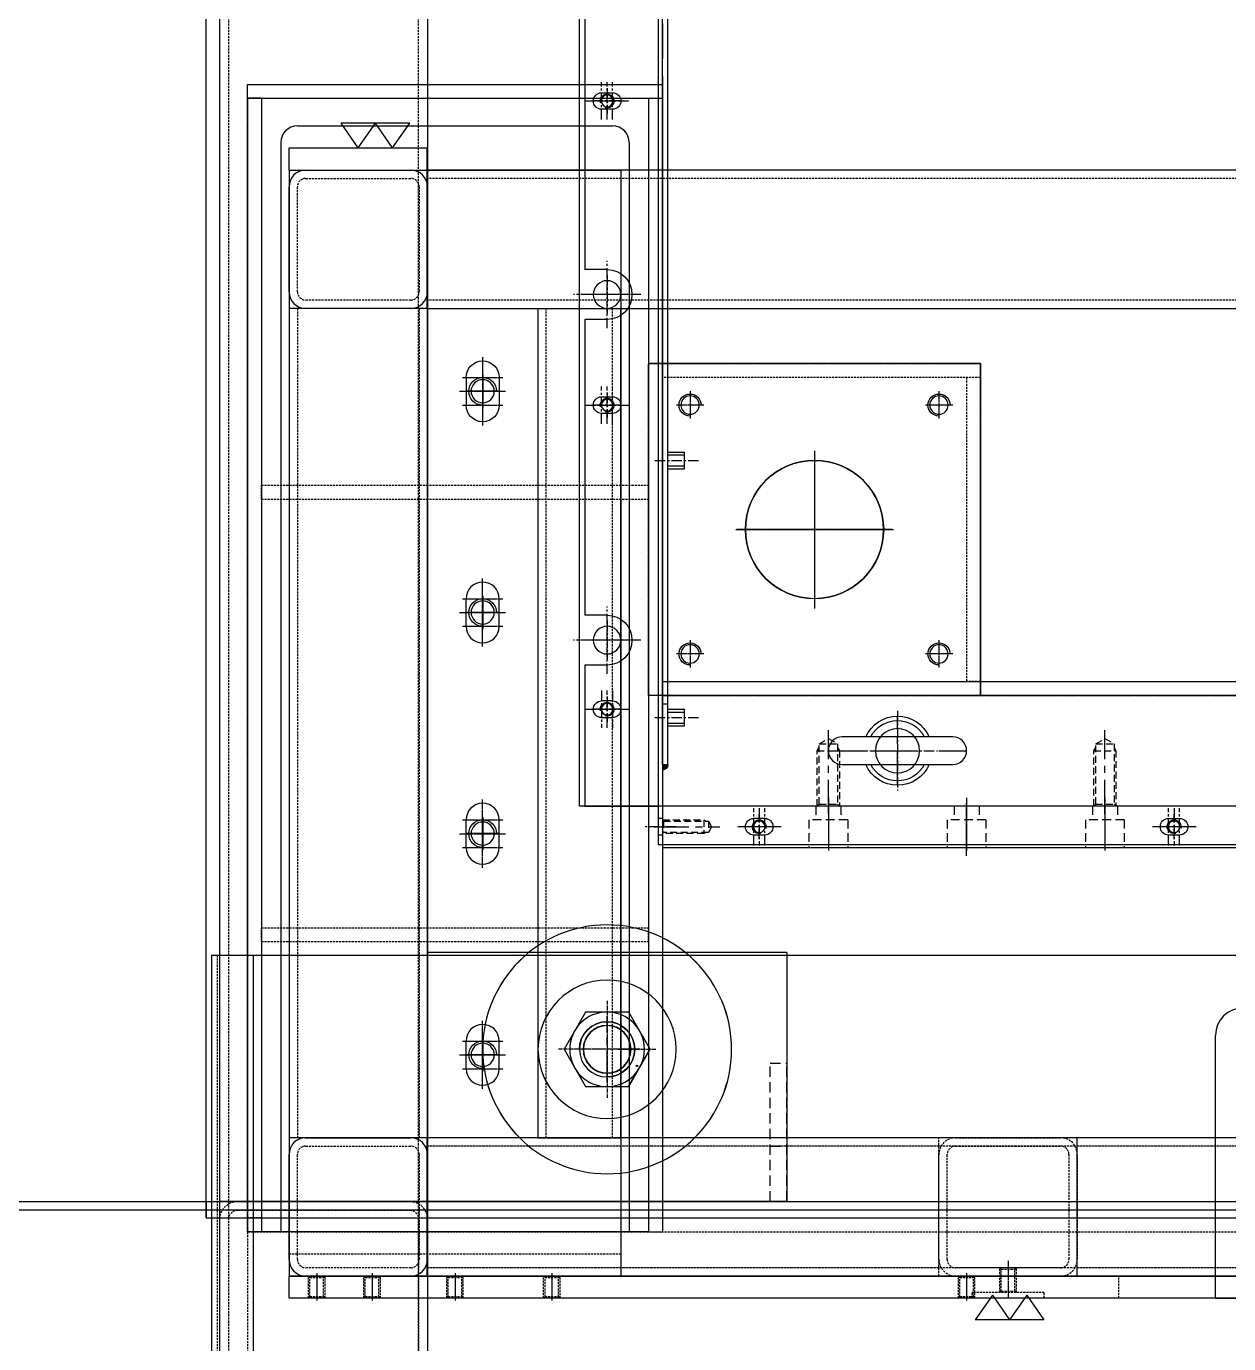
# Model space of a CAD drawing. Header units: millimetres. Extents: x -18234 to 26733, y 279 to 18488.
# Drawn here: x 20958.3 to 21393.1, y 10036.3 to 10512.8 of the extents above; entities that cross this region are included whole.
import ezdxf

# ---------------------------------------------------------------- set-up
doc = ezdxf.new("R2010")
doc.units = ezdxf.units.MM
for name, pattern in [('AM_ISO08W050', [18, 12, -1.5, 3, -1.5]), ('CENTER', [2, 1.25, -0.25, 0.25, -0.25]), ('CENTER2', [28.575, 19.05, -3.175, 3.175, -3.175]), ('HIDDEN', [0.375, 0.25, -0.125]), ('HIDDEN2', [4.7625, 3.175, -1.5875]), ('HIDDENX2', [19.05, 12.7, -6.35]), ('PHANTOM', [2.5, 1.25, -0.25, 0.25, -0.25, 0.25, -0.25])]:
    doc.linetypes.add(name, pattern=pattern)
doc.layers.add('1중심선', color=1, linetype='CENTER', lineweight=18)
for name, color, linetype in [('3', 5, 'Continuous'), ('4', 102, 'Continuous'), ('44', 4, 'CENTER'), ('BOM-UDEF', 3, 'Continuous'), ('CEN', 1, 'CENTER'), ('CENTER', 1, 'CENTER'), ('CL', 1, 'CENTER'), ('H', 2, 'HIDDEN'), ('HL', 2, 'HIDDEN'), ('PL', 5, 'PHANTOM'), ('RD', 5, 'Continuous'), ('THIN', 3, 'Continuous'), ('마크5', 254, 'Continuous')]:
    doc.layers.add(name, color=color, linetype=linetype)
doc.styles.add('H', font='')
doc.styles.get('H').set_extended_font_data('Dotum')

# ---------------------------------------------------------------- blocks, each defined once
blk = doc.blocks.new('TUERTTRE')
at = {"color": 6, "ltscale": 0.5}
for p, q in [((299256.67, 16562.02), (299269.09, 16562.02)), ((299262.88, 16553.1), (299256.67, 16562.02)), ((299262.88, 16553.1), (299269.09, 16562.02)), ((299269.09, 16562.02), (299281.51, 16562.02)), ((299275.3, 16553.1), (299269.09, 16562.02)), ((299275.3, 16553.1), (299281.51, 16562.02))]:
    blk.add_line(p, q, dxfattribs=at)
blk = doc.blocks.new('8SERR')
at = {"ltscale": 0.5}
blk.add_circle((300015.31, 34643.29), 3.32, dxfattribs=at)
at = {"color": 1, "ltscale": 0.5}
blk.add_arc((300015.31, 34643.29), 4, 270, 180, dxfattribs=at)
at = {"layer": 'CL', "ltscale": 0.5}
for p, q in [((300015.31, 34648.29), (300015.31, 34638.29)), ((300010.31, 34643.29), (300020.31, 34643.29))]:
    blk.add_line(p, q, dxfattribs=at)
blk = doc.blocks.new('8REY')
at = {"ltscale": 0.5}
for p, q in [((299380.18, 34076.33), (299480.18, 34076.33)), ((299370.18, 33971.33), (299370.18, 34066.33)), ((299490.18, 33971.33), (299490.18, 34066.33)), ((299370.18, 33971.33), (299490.18, 33971.33))]:
    blk.add_line(p, q, dxfattribs=at)
for centre, start, end in [((299380.18, 34066.33), 90, 180), ((299480.18, 34066.33), 0, 90)]:
    blk.add_arc(centre, 10, start, end, dxfattribs=at)
for p in [(-620.12, -591.95), (-550.12, -591.95), (-620.12, -651.95), (-550.12, -651.95)]:
    blk.add_blockref('8SERR', p)
blk = doc.blocks.new('tyutfyr')
at = {"ltscale": 0.5}
for p, q in [((301101.88, 34045.84), (300801.88, 34045.84)), ((300801.88, 33995.84), (300801.88, 34045.84)), ((301101.88, 33995.84), (301101.88, 34045.84)), ((300801.88, 33995.84), (301101.88, 33995.84))]:
    blk.add_line(p, q, dxfattribs=at)
at = {"layer": 'HL', "ltscale": 3}
for p, q in [((301101.88, 34042.84), (300801.88, 34042.84)), ((301101.88, 33998.84), (300801.88, 33998.84))]:
    blk.add_line(p, q, dxfattribs=at)
blk = doc.blocks.new('trtru')
at = {"layer": 'HL', "ltscale": 3}
for p, q in [((311532.58, 919.21), (311570.58, 919.21)), ((311532.58, 916.21), (311570.58, 916.21)), ((311526.58, 875.21), (311526.58, 913.21)), ((311529.58, 875.21), (311529.58, 913.21)), ((311573.58, 913.21), (311573.58, 875.21)), ((311576.58, 913.21), (311576.58, 875.21)), ((311570.58, 872.21), (311532.58, 872.21)), ((311570.58, 869.21), (311532.58, 869.21))]:
    blk.add_line(p, q, dxfattribs=at)
for centre, radius, start, end in [((311532.58, 913.21), 6, 90, 180), ((311532.58, 913.21), 3, 90, 180), ((311570.58, 913.21), 6, 0, 90), ((311570.58, 913.21), 3, 0, 90), ((311532.58, 875.21), 6, 180, 270), ((311532.58, 875.21), 3, 180, 270), ((311570.58, 875.21), 6, 270, 0), ((311570.58, 875.21), 3, 270, 0)]:
    blk.add_arc(centre, radius, start, end, dxfattribs=at)
blk = doc.blocks.new('t7ier')
at = {"ltscale": 0.5}
for p, q in [((325484.52, 37000.34), (325184.52, 37000.34)), ((325184.52, 37000.34), (325184.52, 36970.34)), ((325484.52, 37000.34), (325484.52, 36970.34)), ((325184.52, 36970.34), (325484.52, 36970.34))]:
    blk.add_line(p, q, dxfattribs=at)
at = {"layer": 'HL', "ltscale": 3}
for p, q in [((325184.52, 36997.34), (325484.52, 36997.34)), ((325184.52, 36973.34), (325484.52, 36973.34))]:
    blk.add_line(p, q, dxfattribs=at)
blk = doc.blocks.new('tyuwrr')
at = {"ltscale": 0.5}
for p, q in [((209317.96, 21857.18), (209317.96, 21907.18)), ((209537.96, 21907.18), (209317.96, 21907.18)), ((209537.96, 21857.18), (209537.96, 21907.18)), ((209537.96, 21857.18), (209317.96, 21857.18))]:
    blk.add_line(p, q, dxfattribs=at)
at = {"layer": 'HL', "ltscale": 3}
for p, q in [((209537.96, 21904.18), (209317.96, 21904.18)), ((209537.96, 21860.18), (209317.96, 21860.18))]:
    blk.add_line(p, q, dxfattribs=at)
blk = doc.blocks.new('iery')
at = {"ltscale": 0.5}
for p, q in [((107624.6, -15072.98), (106934.6, -15072.98)), ((106934.6, -15122.98), (106934.6, -15072.98)), ((106934.6, -15122.98), (107624.6, -15122.98))]:
    blk.add_line(p, q, dxfattribs=at)
at = {"layer": 'HL', "ltscale": 3}
for p, q in [((107624.6, -15075.98), (106934.6, -15075.98)), ((107624.6, -15119.98), (106934.6, -15119.98))]:
    blk.add_line(p, q, dxfattribs=at)
blk = doc.blocks.new('uytye')
at = {"ltscale": 0.5}
for p, q in [((106876.14, -12700.23), (106914.14, -12700.23)), ((106870.14, -12744.23), (106870.14, -12706.23)), ((106920.14, -12706.23), (106920.14, -12744.23)), ((106914.14, -12750.23), (106876.14, -12750.23))]:
    blk.add_line(p, q, dxfattribs=at)
for centre, start, end in [((106876.14, -12706.23), 90, 180), ((106914.14, -12706.23), 0, 90), ((106876.14, -12744.23), 180, 270), ((106914.14, -12744.23), 270, 0)]:
    blk.add_arc(centre, 6, start, end, dxfattribs=at)
at = {"layer": 'HL', "ltscale": 3}
for p, q in [((106873.14, -12744.23), (106873.14, -12706.23)), ((106876.14, -12703.23), (106914.14, -12703.23)), ((106917.14, -12706.23), (106917.14, -12744.23)), ((106914.14, -12747.23), (106876.14, -12747.23))]:
    blk.add_line(p, q, dxfattribs=at)
for centre, start, end in [((106876.14, -12706.23), 90, 180), ((106914.14, -12706.23), 0, 90), ((106876.14, -12744.23), 180, 270), ((106914.14, -12744.23), 270, 0)]:
    blk.add_arc(centre, 3, start, end, dxfattribs=at)
blk = doc.blocks.new('y8otr')
at = {"layer": 'HL', "ltscale": 3}
for p, q in [((107125.43, -12790.46), (106940.43, -12790.46)), ((106940.43, -12840.46), (106940.43, -12790.46)), ((107125.43, -12840.46), (107125.43, -12790.46)), ((107125.43, -12793.46), (106940.43, -12793.46)), ((107125.43, -12837.46), (106940.43, -12837.46)), ((106940.43, -12840.46), (107125.43, -12840.46))]:
    blk.add_line(p, q, dxfattribs=at)
blk = doc.blocks.new('ieyee')
at = {"layer": 'HL', "ltscale": 3}
for p, q in [((107175.43, -12840.46), (107175.43, -12790.46)), ((107395.43, -12790.46), (107175.43, -12790.46)), ((107395.43, -12840.46), (107395.43, -12790.46)), ((107395.43, -12793.46), (107175.43, -12793.46)), ((107395.43, -12837.46), (107175.43, -12837.46)), ((107395.43, -12840.46), (107175.43, -12840.46))]:
    blk.add_line(p, q, dxfattribs=at)
blk = doc.blocks.new('y8rsd')
at = {"ltscale": 0.5}
for p, q in [((300122.06, 32091.61), (300132.06, 32091.61)), ((300122.06, 32079.61), (300132.06, 32079.61))]:
    blk.add_line(p, q, dxfattribs=at)
for centre, start, end in [((300122.06, 32085.61), 90, 270), ((300132.06, 32085.61), 270, 90)]:
    blk.add_arc(centre, 6, start, end, dxfattribs=at)
at = {"layer": 'CL', "ltscale": 0.5}
for p, q in [((300122.06, 32092.92), (300122.06, 32078.3)), ((300127.06, 32093.97), (300127.06, 32077.24)), ((300132.06, 32092.92), (300132.06, 32078.3)), ((300114.75, 32085.61), (300139.38, 32085.61))]:
    blk.add_line(p, q, dxfattribs=at)
blk = doc.blocks.new('uweyw3t')
at = {"ltscale": 0.5}
for p, q in [((107070.09, -14496.27), (107070.09, -14616.27)), ((107470.09, -14496.27), (107070.09, -14496.27)), ((107470.09, -14496.27), (107470.09, -14616.27)), ((107470.09, -14616.27), (107070.09, -14616.27))]:
    blk.add_line(p, q, dxfattribs=at)
at = {"layer": 'HL', "ltscale": 3}
blk.add_line((107078.09, -14496.27), (107078.09, -14616.27), dxfattribs=at)
for p in [(-192976.98, -46651.88), (-192896.98, -46651.88), (-192816.98, -46651.88)]:
    blk.add_blockref('y8rsd', p)
at = {"xscale": -1}
blk.add_blockref('y8rsd', (407517.15, -46651.88), dxfattribs=at)
blk = doc.blocks.new('tuwr')
at = {"ltscale": 0.5}
for p, q in [((108110.38, -14492.97), (108110.38, -14484.97)), ((108110.38, -14484.97), (108160.38, -14484.97)), ((108160.38, -14492.97), (108160.38, -14484.97)), ((108110.38, -14492.97), (108160.38, -14492.97))]:
    blk.add_line(p, q, dxfattribs=at)
blk = doc.blocks.new('R6QRQR')
at = {"color": 6, "xscale": -1}
blk.add_blockref('TUERTTRE', (406190.73, -28787.03), dxfattribs=at)
at = {"color": 6}
for name, p in [('tuwr', (-1219.96, 2251.04)), ('uytye', (20.29, 458.3)), ('iery', (5.82, 2831.05)), ('uytye', (20.29, 108.3)), ('iery', (5.82, 2481.05)), ('y8otr', (0, 198.53)), ('ieyee', (0, 198.53))]:
    blk.add_blockref(name, p, dxfattribs=at)
at = {"rotation": 90}
for name, p in [('uweyw3t', (92394.15, -119712.02)), ('tyutfyr', (140936.27, -313393.81)), ('t7ier', (143980.77, -337776.45))]:
    blk.add_blockref(name, p, dxfattribs=at)
for name, p in [('8REY', (-192144.76, -46621.27)), ('trtru', (-204401.15, -13511.14)), ('tyuwrr', (-102142.54, -34499.11))]:
    blk.add_blockref(name, p)
blk = doc.blocks.new('u8owe')
at = {"layer": 'CL', "ltscale": 0.5}
blk.add_line((300727.67, 32199.73), (300714.23, 32199.73), dxfattribs=at)
at = {"layer": 'HL', "ltscale": 3}
for p, q in [((300716.23, 32202.73), (300716.77, 32202.19)), ((300716.23, 32202.73), (300725.23, 32202.73)), ((300716.77, 32202.19), (300716.77, 32197.27)), ((300716.77, 32202.19), (300724.69, 32202.19)), ((300724.69, 32202.19), (300725.23, 32202.73)), ((300724.69, 32202.19), (300724.69, 32197.27)), ((300716.23, 32196.73), (300716.77, 32197.27)), ((300716.23, 32196.73), (300725.23, 32196.73)), ((300716.77, 32197.27), (300724.69, 32197.27)), ((300724.69, 32197.27), (300725.23, 32196.73))]:
    blk.add_line(p, q, dxfattribs=at)
blk = doc.blocks.new('tuierwr')
at = {"layer": 'CL', "ltscale": 0.5}
blk.add_line((204329.83, 21396.31), (204319.83, 21396.31), dxfattribs=at)
at = {"layer": 'HL', "ltscale": 3}
for p, q in [((204320.83, 21399.31), (204321.37, 21398.77)), ((204320.83, 21399.31), (204328.83, 21399.31)), ((204321.37, 21398.77), (204321.37, 21393.85)), ((204321.37, 21398.77), (204328.29, 21398.77)), ((204328.29, 21398.77), (204328.83, 21399.31)), ((204328.29, 21398.77), (204328.29, 21393.85)), ((204320.83, 21393.31), (204321.37, 21393.85)), ((204320.83, 21393.31), (204328.83, 21393.31)), ((204321.37, 21393.85), (204328.29, 21393.85)), ((204328.29, 21393.85), (204328.83, 21393.31))]:
    blk.add_line(p, q, dxfattribs=at)
blk = doc.blocks.new('RTUYWW')
at = {"ltscale": 0.5}
for p, q in [((104876.37, -12884.61), (104876.37, -12876.61)), ((105666.37, -12876.61), (104876.37, -12876.61)), ((105666.37, -12884.61), (104876.37, -12884.61))]:
    blk.add_line(p, q, dxfattribs=at)
at = {"layer": 'HL', "ltscale": 3}
for p, q in [((105176.37, -12884.61), (105176.37, -12876.61)), ((105123.37, -12884.61), (105123.37, -12882.61)), ((105149.37, -12882.61), (105123.37, -12882.61)), ((105149.37, -12884.61), (105149.37, -12882.61))]:
    blk.add_line(p, q, dxfattribs=at)
at = {"rotation": 90}
for name, p in [('u8owe', (137336.1, -313598.84)), ('tuierwr', (126282.69, -217205.44)), ('tuierwr', (126302.69, -217205.44)), ('tuierwr', (126332.69, -217205.44)), ('tuierwr', (126367.69, -217205.44)), ('tuierwr', (126517.69, -217205.44))]:
    blk.add_blockref(name, p, dxfattribs=at)
at = {"color": 6, "rotation": 180}
blk.add_blockref('TUERTTRE', (404405.99, 3669.59), dxfattribs=at)
blk = doc.blocks.new('IOYWE')
at = {"color": 6}
for name, p in [('R6QRQR', (-4301.61, 0)), ('RTUYWW', (-2287.55, 234.68))]:
    blk.add_blockref(name, p, dxfattribs=at)
blk = doc.blocks.new('A$C50693D2F')
at = {"color": 0, "linetype": 'HIDDEN', "ltscale": 10}
for p, q in [((17.3, -6.06), (17.3, -11.06)), ((18.9, -6.49), (18.9, -10.62))]:
    blk.add_line(p, q, dxfattribs=at)
for points in [[(2.3, -6.06), (2.73, -6.49), (2.73, -10.62), (2.3, -11.06)], [(2.73, -6.49), (18.9, -6.49), (20.09, -8.56), (18.9, -10.62), (2.73, -10.62)]]:
    blk.add_lwpolyline(points, dxfattribs=at)
at = {"layer": 'CENTER', "ltscale": 10}
blk.add_line((-0.7, -8.56), (23.09, -8.56), dxfattribs=at)
at = {"layer": 'THIN', "color": 0, "linetype": 'HIDDEN', "ltscale": 10}
for points in [[(2.3, -6.06), (17.3, -6.06), (18.05, -6.49)], [(18.05, -10.62), (17.3, -11.06), (2.3, -11.06)]]:
    blk.add_lwpolyline(points, dxfattribs=at)
blk = doc.blocks.new('A$C64A80B3C')
at = {"color": 2}
for p, q in [((-171.66, -34.99), (348.34, -34.99)), ((348.34, -34.99), (348.34, -49.99)), ((348.34, -49.99), (-171.66, -49.99))]:
    blk.add_line(p, q, dxfattribs=at)
at = {"color": 1, "linetype": 'CENTER', "ltscale": 3}
for p, q in [((163.34, -46.99), (163.34, -37.99)), ((313.34, -46.99), (313.34, -37.99)), ((158.84, -42.49), (167.84, -42.49)), ((308.84, -42.49), (317.84, -42.49))]:
    blk.add_line(p, q, dxfattribs=at)
at = {"linetype": 'HIDDEN2'}
for p, q in [((183.84, -34.99), (183.84, -39.99)), ((192.84, -34.99), (192.84, -39.99)), ((233.84, -34.99), (233.84, -39.99)), ((242.84, -34.99), (242.84, -39.99)), ((283.84, -34.99), (283.84, -39.99)), ((292.84, -34.99), (292.84, -39.99)), ((181.34, -39.99), (195.34, -39.99)), ((181.34, -39.99), (181.34, -49.99)), ((195.34, -39.99), (195.34, -49.99)), ((231.34, -39.99), (245.34, -39.99)), ((231.34, -39.99), (231.34, -49.99)), ((245.34, -39.99), (245.34, -49.99)), ((281.34, -39.99), (295.34, -39.99)), ((281.34, -39.99), (281.34, -49.99)), ((295.34, -39.99), (295.34, -49.99))]:
    blk.add_line(p, q, dxfattribs=at)
at = {"color": 3}
for centre in [(163.34, -42.49), (313.34, -42.49)]:
    blk.add_circle(centre, 2.1, dxfattribs=at)
for centre in [(163.34, -42.49), (313.34, -42.49)]:
    blk.add_arc(centre, 2.5, 255.409, 195.034)
at = {"layer": 'CEN', "linetype": 'CENTER2'}
for p, q in [((188.34, -31.99), (188.34, -52.99)), ((238.34, -52.99), (238.34, -31.99)), ((238.34, -31.99), (238.34, -52.99)), ((288.34, -31.99), (288.34, -52.99))]:
    blk.add_line(p, q, dxfattribs=at)
at = {"ltscale": 10, "xscale": -1}
blk.add_blockref('A$C50693D2F', (350.63, -33.93), dxfattribs=at)
blk = doc.blocks.new('A$C1A602C20')
at = {"color": 1, "linetype": 'CENTER', "ltscale": 3}
for p, q in [((-99.84, -126.25), (-99.84, -110.32)), ((-6.84, -126.25), (-6.84, -110.32)), ((193.16, -126.25), (193.16, -110.32)), ((393.16, -126.25), (393.16, -110.32)), ((486.16, -126.25), (486.16, -110.32))]:
    blk.add_line(p, q, dxfattribs=at)
for p, q in [((-102.84, -115.52), (-96.84, -115.52)), ((-102.84, -121.52), (-102.84, -115.52)), ((-101.84, -121.52), (-101.84, -115.52)), ((-97.84, -121.52), (-97.84, -115.52)), ((-96.84, -121.52), (-96.84, -115.52)), ((-9.84, -121.52), (-9.84, -115.52)), ((-3.84, -115.52), (-9.84, -115.52)), ((-8.84, -121.52), (-8.84, -115.52)), ((-4.84, -121.52), (-4.84, -115.52)), ((-3.84, -121.52), (-3.84, -115.52)), ((190.16, -121.52), (190.16, -115.52)), ((196.16, -115.52), (190.16, -115.52)), ((191.16, -121.52), (191.16, -115.52)), ((195.16, -121.52), (195.16, -115.52)), ((196.16, -121.52), (196.16, -115.52)), ((390.16, -121.52), (390.16, -115.52)), ((396.16, -115.52), (390.16, -115.52)), ((391.16, -121.52), (391.16, -115.52)), ((395.16, -121.52), (395.16, -115.52)), ((396.16, -121.52), (396.16, -115.52)), ((483.16, -121.52), (483.16, -115.52)), ((489.16, -115.52), (483.16, -115.52)), ((484.16, -121.52), (484.16, -115.52)), ((488.16, -121.52), (488.16, -115.52)), ((489.16, -121.52), (489.16, -115.52))]:
    blk.add_line(p, q)
at = {"color": 3}
for p, q in [((503.16, -121.52), (-116.84, -121.52)), ((-116.84, -123.52), (-116.84, -121.52)), ((503.16, -123.52), (-116.84, -123.52)), ((503.16, -123.52), (503.16, -121.52))]:
    blk.add_line(p, q, dxfattribs=at)
at = {"color": 2, "linetype": 'HIDDEN', "ltscale": 10}
for p, q in [((-94.84, -123.52), (-94.84, -121.52)), ((481.16, -123.52), (481.16, -121.52))]:
    blk.add_line(p, q, dxfattribs=at)
blk = doc.blocks.new('A$C167D01A0')
at = {"ltscale": 10}
h = blk.add_hatch(color=256, dxfattribs=at)
h.dxf.hatch_style = 1
h.paths.add_polyline_path([(398.22, 182.13, 0.414214), (400.22, 184.13), (398.22, 184.13)])
at = {"color": 1, "linetype": 'CENTER', "ltscale": 3}
for p, q in [((228.22, 191.95), (228.22, 216.31)), ((353.22, 191.95), (353.22, 216.31)), ((158.22, 212.13), (158.22, 196.13)), ((268.22, 212.13), (268.22, 196.13)), ((378.22, 212.13), (378.22, 196.13)), ((164.97, 206.13), (151.47, 206.13)), ((274.97, 206.13), (261.47, 206.13)), ((371.47, 206.13), (384.97, 206.13)), ((164.97, 204.13), (151.47, 204.13)), ((164.97, 202.13), (151.47, 202.13)), ((240.4, 204.13), (216.04, 204.13)), ((274.97, 204.13), (261.47, 204.13)), ((274.97, 202.13), (261.47, 202.13)), ((365.4, 204.13), (341.04, 204.13)), ((384.97, 204.13), (371.47, 204.13)), ((371.47, 202.13), (384.97, 202.13)), ((420.72, 179.13), (420.72, 190.63)), ((420.72, 141.13), (420.72, 157.13)), ((427.47, 151.13), (413.97, 151.13)), ((413.97, 149.13), (427.47, 149.13)), ((427.47, 147.13), (413.97, 147.13)), ((393.22, 113.57), (393.22, 84.69)), ((378.78, 99.13), (407.66, 99.13)), ((420.72, -8.87), (420.72, 7.13)), ((427.47, 1.13), (413.97, 1.13)), ((413.97, -0.87), (427.47, -0.87)), ((427.47, -2.87), (413.97, -2.87))]:
    blk.add_line(p, q, dxfattribs=at)
at = {"color": 3}
for p, q in [((112.22, 212.13), (219.22, 212.13)), ((219.22, 204.13), (219.22, 212.13)), ((237.22, 212.13), (344.22, 212.13)), ((237.22, 204.13), (237.22, 212.13)), ((344.22, 204.13), (344.22, 212.13)), ((362.22, 212.13), (413.22, 212.13)), ((362.22, 204.13), (362.22, 212.13)), ((413.22, 212.13), (413.22, 185.63)), ((155.22, 206.13), (155.22, 202.13)), ((161.22, 202.13), (161.22, 206.13)), ((265.22, 206.13), (265.22, 202.13)), ((271.22, 202.13), (271.22, 206.13)), ((375.22, 202.13), (375.22, 206.13)), ((381.22, 206.13), (381.22, 202.13)), ((-250.78, 185.63), (427.22, 185.63)), ((427.22, -337.37), (427.22, 185.63)), ((417.72, 147.13), (417.72, 151.13)), ((423.72, 147.13), (423.72, 151.13)), ((417.72, 1.13), (417.72, -2.87)), ((423.72, -2.87), (423.72, 1.13))]:
    blk.add_line(p, q, dxfattribs=at)
at = {"color": 2, "linetype": 'HIDDENX2'}
for p, q in [((-250.78, 184.13), (427.22, 184.13)), ((417.72, 184.13), (417.72, 185.63)), ((423.72, 184.13), (423.72, 185.63))]:
    blk.add_line(p, q, dxfattribs=at)
at = {"color": 3}
blk.add_circle((393.22, 99.13), 8, dxfattribs=at)
for centre, radius, start, end in [((158.22, 206.13), 3, 0, 180), ((268.22, 206.13), 3, 0, 180), ((378.22, 206.13), 3, 0, 180), ((158.22, 202.13), 3, 180, 0), ((228.22, 204.13), 9, 180, 0), ((268.22, 202.13), 3, 180, 0), ((353.22, 204.13), 9, 180, 0), ((378.22, 202.13), 3, 180, 0), ((420.72, 151.13), 3, 0, 180), ((420.72, 147.13), 3, 180, 0), ((420.72, 1.13), 3, 0, 180), ((420.72, -2.87), 3, 180, 0)]:
    blk.add_arc(centre, radius, start, end, dxfattribs=at)
at = {"ltscale": 10}
blk.add_arc((398.22, 184.13), 2, 270, 0, dxfattribs=at)
at = {"ltscale": 10, "xscale": -1, "rotation": 180}
blk.add_blockref('A$C1A602C20', (-104.94, 60.61), dxfattribs=at)
blk = doc.blocks.new('A$C66C32B64')
at = {"ltscale": 10}
blk.add_lwpolyline([(-8.93, 5), (31.07, 5, -1), (31.07, -5), (-8.93, -5, -1)], format="xyb", close=True, dxfattribs=at)
for radius, start, end in [(12.5, 23.5782, 156.4218), (10.91, 27.2772, 152.7228), (12.5, 203.5782, 336.4218), (10.91, 207.2772, 332.7228)]:
    blk.add_arc((11.07, 0), radius, start, end, dxfattribs=at)
at = {"layer": 'CENTER', "ltscale": 10}
for p, q in [((11.07, 12.5), (11.07, -12.5)), ((-13.93, 0), (36.07, 0))]:
    blk.add_line(p, q, dxfattribs=at)
blk = doc.blocks.new('A$C37081A5B')
at = {"color": 0, "linetype": 'HIDDEN', "ltscale": 10}
for p, q in [((7.83, 14.29), (7.83, 6.29)), ((10.33, 13.61), (10.33, 6.97))]:
    blk.add_line(p, q, dxfattribs=at)
for points in [[(-12.17, 14.29), (-11.5, 13.61), (-11.5, 6.97), (-12.17, 6.29)], [(-11.5, 13.61), (10.33, 13.61), (12.24, 10.29), (10.33, 6.97), (-11.5, 6.97)]]:
    blk.add_lwpolyline(points, dxfattribs=at)
at = {"layer": 'CENTER', "ltscale": 10}
blk.add_line((-15.17, 10.29), (15.24, 10.29), dxfattribs=at)
at = {"layer": 'THIN', "color": 0, "linetype": 'HIDDEN', "ltscale": 10}
for points in [[(-12.17, 14.29), (7.83, 14.29), (9, 13.61)], [(9, 6.97), (7.83, 6.29), (-12.17, 6.29)]]:
    blk.add_lwpolyline(points, dxfattribs=at)
blk = doc.blocks.new('A$C70F418C0')
at = {"color": 2}
for p, q in [((0, 580), (-650, 580)), ((0, 0), (0, 580))]:
    blk.add_line(p, q, dxfattribs=at)
at = {"color": 1, "linetype": 'CENTER', "ltscale": 3}
for p, q in [((-185, 563), (-185, 577)), ((-60, 563), (-60, 577)), ((-255, 565.42), (-255, 574.58)), ((-145, 565.42), (-145, 574.58)), ((-35, 565.42), (-35, 574.58)), ((-259.58, 570), (-250.42, 570)), ((-192, 570), (-178, 570)), ((-149.58, 570), (-140.42, 570)), ((-67, 570), (-53, 570)), ((-39.58, 570), (-30.42, 570))]:
    blk.add_line(p, q, dxfattribs=at)
at = {"color": 3}
for centre in [(-255, 570), (-145, 570), (-35, 570)]:
    blk.add_circle(centre, 2.1, dxfattribs=at)
at = {"color": 2}
for centre in [(-185, 570), (-60, 570)]:
    blk.add_circle(centre, 5, dxfattribs=at)
for centre in [(-255, 570), (-145, 570), (-35, 570)]:
    blk.add_arc(centre, 2.5, 75.409, 15.034)
at = {"ltscale": 10, "xscale": -1}
for p in [(-12.17, 479.71), (-12.17, 379.71)]:
    blk.add_blockref('A$C37081A5B', p, dxfattribs=at)
blk = doc.blocks.new('A$C00750D76')
at = {"ltscale": 10}
blk.add_blockref('A$C167D01A0', (236.78, -214.13), dxfattribs=at)
blk.add_blockref('A$C70F418C0', (650, -580))
for name, p, rotation in [('A$C64A80B3C', (615.01, -378.34), 89.99999999999999), ('A$C66C32B64', (630, -103.93), 270)]:
    blk.add_blockref(name, p, dxfattribs=dict(at, rotation=rotation))
blk = doc.blocks.new('RCWAEREW4WRTFE')
blk.add_line((-586.05, -10464.07), (-586.05, -10506.77))
blk.add_lwpolyline([(-584.84, -10465.97), (-586.05, -10464.07), (-603.89, -10464.07, 0.892272), (-603.89, -10506.77), (-586.05, -10506.77), (-584.84, -10504.87)], format="xyb", close=True)
at = {"layer": 'CENTER'}
blk.add_line((-584.84, -10485.42), (-622.94, -10485.42), dxfattribs=at)
blk = doc.blocks.new('A$C42802DEA')
for p, q in [((0.14, 45.77), (0.46, 55.97)), ((16.1, 56.77), (1.2, 56.77)), ((17.16, 45.77), (16.84, 55.97)), ((0, 44.33), (0.14, 45.77)), ((0, 44.33), (0, 6.77)), ((17.16, 45.77), (0.14, 45.77)), ((17.3, 44.33), (17.16, 45.77)), ((17.3, 44.33), (17.3, 6.77)), ((0, 6.77), (17.3, 6.77))]:
    blk.add_line(p, q)
at = {"layer": '1중심선'}
blk.add_line((8.65, 59.38), (8.65, 0), dxfattribs=at)
at = {"layer": '3'}
for p, q in [((0.46, 55.97), (1.2, 56.77)), ((16.84, 55.97), (0.46, 55.97)), ((16.84, 55.97), (16.1, 56.77))]:
    blk.add_line(p, q, dxfattribs=at)
at = {"layer": '4'}
for p, q in [((0.85, 45.77), (1.2, 56.77)), ((16.45, 45.77), (16.1, 56.77)), ((0.85, 45.77), (0, 44.33)), ((16.45, 45.77), (17.3, 44.33))]:
    blk.add_line(p, q, dxfattribs=at)
blk = doc.blocks.new('ASFSFSA')
blk.add_blockref('A$C42802DEA', (3027.06, -4148.87))
at = {"insert": (3029.27, -4116.01), "char_height": 5, "width": 22.7607, "attachment_point": 1, "style": 'H'}
blk.add_mtext('10A', dxfattribs=at)
blk = doc.blocks.new('BA-10S')
for p, q in [((-97, 45.1), (-97, 43.4)), ((-97, 45), (-46.61, 45)), ((-97, 43.5), (-45.81, 43.5)), ((-96.8, 45.3), (-46.61, 45.3)), ((-96.8, 43.2), (-45.81, 43.2)), ((-42.12, 43.2), (-16.57, 19.83)), ((-41.92, 43.42), (-17.32, 20.93)), ((-43.94, 42.45), (-20.41, 20.93)), ((-43.74, 42.67), (-18.18, 19.3)), ((-2.7, 24), (2.7, 24)), ((-1.5, 24), (-1.5, 19.3)), ((1.5, 24), (1.5, 19.3)), ((-3, 23.7), (-3, 19)), ((-3, 19.3), (3, 19.3)), ((3, 23.7), (3, 19)), ((-14.5, 19), (6, 19)), ((-13.69, 17.5), (6, 17.5)), ((-4, 17.5), (-4, 15)), ((-4, 17.2), (4, 17.2)), ((4, 17.5), (4, 13.5)), ((6, 19), (6, 17.5)), ((-24, 10.07), (-23.43, 10.5)), ((-24, 10.07), (-24, -10.07)), ((-23.43, 10.5), (-13.7, 10.5)), ((-13.5, 10.3), (-13.5, 10.2)), ((-13.5, 10.3), (-13.5, -10.3)), ((-13.3, 10), (-9, 10)), ((7, 10.5), (9.5, 10.5)), ((10.5, 11.5), (13.5, 11.5)), ((10.5, 11.5), (10.5, -11.5)), ((12, 11.5), (12, -11.5)), ((13.5, 11.5), (13.5, -11.5)), ((13.5, 10.5), (23.43, 10.5)), ((24, 10.07), (23.43, 10.5)), ((24, 10.07), (24, -10.07)), ((-24, 4.5), (-13.5, 4.5)), ((13.5, 4.5), (24, 4.5)), ((-24, -6.5), (-13.5, -6.5)), ((13.5, -6.5), (24, -6.5)), ((-24, -10.07), (-23.43, -10.5)), ((-23.43, -10.5), (-13.7, -10.5)), ((-13.3, -10), (-6.96, -10)), ((-6.45, -10.14), (-6.08, -10.36)), ((-5.57, -10.5), (5.6, -10.5)), ((6.17, -10.68), (6.38, -10.82)), ((6.95, -11), (10, -11)), ((10.5, -11.5), (13.5, -11.5)), ((13.5, -10.5), (23.43, -10.5)), ((24, -10.07), (23.43, -10.5))]:
    blk.add_line(p, q)
for centre, radius, start, end in [((-96.8, 45.1), 0.2, 90, 180), ((-96.8, 43.4), 0.2, 180, 270), ((-46.61, 38.5), 6.8, 46.3554, 90), ((-46.61, 38.5), 6.5, 46.3554, 90), ((-45.81, 40.5), 3, 46.3554, 90), ((-45.81, 40.5), 2.7, 46.3554, 90), ((-2.7, 23.7), 0.3, 90, 180), ((2.7, 23.7), 0.3, 360, 90), ((-20.14, 21.32), 0.474, 235.7453, 296.6473), ((-13.69, 24), 6.5, 226.3554, 270), ((12.9, 19.92), 30.25, 178.0935, 178.8456), ((-14.5, 22), 3, 226.3554, 270), ((-9, 15), 5, 270, 0), ((-13.7, 10.3), 0.2, 0, 90), ((-13.3, 10.2), 0.2, 180, 270), ((7, 13.5), 3, 180, 270), ((9.5, 11.5), 1, 270, 0), ((-13.7, -10.3), 0.2, 270, 0), ((-13.3, -10.2), 0.2, 90, 180), ((-6.96, -11), 1, 59.2005, 90), ((-5.57, -9.5), 1, 239.2005, 270), ((5.6, -11.5), 1, 55.4536, 90), ((6.95, -10), 1, 235.4536, 270), ((10, -11.5), 0.5, 0, 90)]:
    blk.add_arc(centre, radius, start, end)
at = {"layer": 'CENTER'}
for p, q in [((0, 35.04), (0, -23.24)), ((-40.44, 0), (47, 0))]:
    blk.add_line(p, q, dxfattribs=at)
blk = doc.blocks.new('A$C77996F6E')
blk.add_blockref('BA-10S', (97, 23.24))
blk = doc.blocks.new('ASFASFFFF')
at = {"rotation": 270}
blk.add_blockref('A$C77996F6E', (3012.47, -3981.1), dxfattribs=at)
at = {"insert": (3029.91, -4074.78), "char_height": 5, "width": 22.7607, "attachment_point": 1, "style": 'H'}
blk.add_mtext('10A', dxfattribs=at)
blk = doc.blocks.new('A$C58A02667')
at = {"color": 1, "linetype": 'CENTER', "ltscale": 3}
blk.add_line((10.25, 62.82), (10.25, 0), dxfattribs=at)
for p, q in [((4.75, 55.08), (2.65, 49.31)), ((15.75, 55.08), (4.75, 55.08)), ((15.75, 55.08), (17.85, 49.31)), ((2.65, 49.31), (2.65, 48.81)), ((17.85, 49.31), (2.65, 49.31)), ((17.85, 48.81), (2.65, 48.81)), ((3.95, 48.81), (3.95, 42.81)), ((16.55, 48.81), (16.55, 42.81)), ((17.85, 49.31), (17.85, 48.81)), ((3.95, 42.81), (2.65, 39.24)), ((17.85, 39.24), (2.65, 39.24)), ((2.65, 38.73), (2.65, 39.24)), ((17.85, 38.73), (2.65, 38.73)), ((17.85, 38.73), (2.65, 38.73)), ((3.95, 42.81), (16.55, 42.81)), ((3.95, 38.73), (3.95, 32.73)), ((16.55, 42.81), (17.85, 39.24)), ((16.55, 38.73), (16.55, 32.73)), ((17.85, 38.73), (17.85, 39.24)), ((3.95, 32.73), (2.65, 29.16)), ((17.85, 29.16), (2.65, 29.16)), ((2.65, 26.08), (2.65, 29.16)), ((3.95, 32.73), (16.55, 32.73)), ((16.55, 32.73), (17.85, 29.16)), ((17.85, 26.08), (17.85, 29.16)), ((0, 20.08), (0, 26.08)), ((20.5, 26.08), (0, 26.08)), ((5.34, 20.08), (5.34, 26.08)), ((15.16, 20.08), (15.16, 26.08)), ((20.5, 20.08), (20.5, 26.08)), ((20.5, 20.08), (0, 20.08)), ((2, 20.08), (2.5, 8.3)), ((18.5, 20.08), (2, 20.08)), ((18, 8.3), (18.5, 20.08)), ((3.5, 7.08), (2.5, 8.3)), ((2.5, 8.3), (18, 8.3)), ((16.96, 7.08), (3.5, 7.08)), ((18, 8.3), (16.96, 7.08))]:
    blk.add_line(p, q)
at = {"color": 2, "linetype": 'HIDDEN2'}
for p, q in [((6.05, 55.08), (6.25, 54.88)), ((6.25, 54.88), (6.25, 7.08)), ((14.45, 55.08), (14.25, 54.88)), ((14.25, 54.88), (14.25, 7.08))]:
    blk.add_line(p, q, dxfattribs=at)
at = {"color": 3}
for p, q in [((3.07, 19.08), (2, 20.08)), ((18.46, 19.08), (2.04, 19.08)), ((3.07, 19.08), (3.5, 7.08)), ((16.96, 7.08), (17.43, 19.08)), ((18.5, 20.08), (17.43, 19.08))]:
    blk.add_line(p, q, dxfattribs=at)
blk = doc.blocks.new('ASFDASFS')
blk.add_blockref('A$C58A02667', (2960.23, -4050.81))
at = {"insert": (2964.73, -4024.95), "char_height": 5, "width": 22.7607, "attachment_point": 1, "style": 'H'}
blk.add_mtext('10A', dxfattribs=at)
blk = doc.blocks.new('A$C33E11796')
for name, p in [('ASFASFFFF', (-3012.47, 4148.87)), ('ASFDASFS', (-2947.24, 4126)), ('ASFSFSA', (-3012.47, 4148.87))]:
    blk.add_blockref(name, p)
blk = doc.blocks.new('A$C782951C8')
at = {"layer": '44'}
for points in [[(47, 100.2), (50, 100.2), (50, 0), (47, 0)], [(0, 19.85), (47, 19.85), (47, 80.35), (0, 80.35)]]:
    blk.add_lwpolyline(points, close=True, dxfattribs=at)
blk = doc.blocks.new('A$C63697C70')
at = {"ltscale": 0.5}
for p, q in [((2, 135), (2, 0)), ((16, 135), (2, 135)), ((18, 2), (18, 133)), ((2, 88.85), (18, 88.85)), ((2, 46.15), (18, 46.15)), ((2, 0), (16, 0))]:
    blk.add_line(p, q, dxfattribs=at)
for centre, start, end in [((16, 133), 0, 90), ((16, 2), 270, 0)]:
    blk.add_arc(centre, 2, start, end, dxfattribs=at)
at = {"layer": 'CL', "ltscale": 0.5}
for p, q in [((1, 117.5), (19, 117.5)), ((0, 67.5), (20, 67.5)), ((1, 17.5), (19, 17.5))]:
    blk.add_line(p, q, dxfattribs=at)
at = {"layer": 'HL', "ltscale": 0.5}
for p, q in [((2, 127), (18, 127)), ((2, 108), (18, 108)), ((2, 27), (18, 27)), ((2, 8), (18, 8))]:
    blk.add_line(p, q, dxfattribs=at)
at = {"layer": 'PL', "ltscale": 0.5}
for p, q in [((2, 83.5), (18, 83.5)), ((2, 51.5), (18, 51.5))]:
    blk.add_line(p, q, dxfattribs=at)
blk = doc.blocks.new('A$C430456F7')
at = {"color": 5}
for p, q in [((38.1, 86.95), (39.31, 88.85)), ((38.1, 48.05), (38.1, 86.95)), ((39.31, 88.85), (496.89, 88.85)), ((496.89, 88.85), (498.1, 86.95)), ((498.1, 86.95), (498.1, 48.05)), ((39.31, 46.15), (38.1, 48.05)), ((498.1, 48.05), (496.89, 46.15)), ((496.89, 46.15), (39.31, 46.15))]:
    blk.add_line(p, q, dxfattribs=at)
at = {"ltscale": 0.5, "xscale": -1, "rotation": 180}
blk.add_blockref('A$C63697C70', (513.27, 135), dxfattribs=at)
at = {"layer": '마크5'}
for name, p in [('A$C33E11796', (64.86, 82.08)), ('A$C33E11796', (134.86, 82.08)), ('A$C33E11796', (204.86, 82.08)), ('A$C33E11796', (274.86, 82.08)), ('A$C33E11796', (344.86, 82.08)), ('A$C33E11796', (414.86, 82.08)), ('RCWAEREW4WRTFE', (622.94, 10552.92))]:
    blk.add_blockref(name, p, dxfattribs=at)
at = {"layer": '마크5', "xscale": 0.7057851236616769, "yscale": 0.7057851236616769, "zscale": 0.7057851236616769}
blk.add_blockref('A$C782951C8', (498.1, 32.14), dxfattribs=at)
blk = doc.blocks.new('A$C050622A2')
at = {"xscale": -1, "rotation": 270}
blk.add_blockref('A$C430456F7', (304.85, 0), dxfattribs=at)
blk = doc.blocks.new('5ysrgsds')
at = {"color": 1, "linetype": 'AM_ISO08W050'}
for p, q in [((32769.17, -91740.58), (32769.17, -91764.58)), ((32757.17, -91752.58), (32781.17, -91752.58))]:
    blk.add_line(p, q, dxfattribs=at)
at = {"color": 3}
blk.add_circle((32769.17, -91752.58), 8.65, dxfattribs=at)
at = {"color": 1}
blk.add_arc((32769.17, -91752.58), 10, 270, 180, dxfattribs=at)
blk = doc.blocks.new('turwt')
at = {"color": 3}
for p, q in [((209511.67, 17710.88), (209421.67, 17710.88)), ((209421.67, 17710.88), (209421.67, 17580.88)), ((209511.67, 17710.88), (209511.67, 17580.88)), ((209511.67, 17580.88), (209421.67, 17580.88))]:
    blk.add_line(p, q, dxfattribs=at)
blk.add_blockref('5ysrgsds', (176707.5, 109398.46), dxfattribs=at)
blk = doc.blocks.new('6erwt')
at = {"layer": 'H', "ltscale": 15}
for p, q in [((209894.97, 17670.64), (209894.97, 17676.64)), ((209894.97, 17676.64), (209944.97, 17676.64)), ((209914.97, 17670.64), (209914.97, 17676.64)), ((209944.97, 17670.64), (209944.97, 17676.64)), ((209894.97, 17670.64), (209944.97, 17670.64))]:
    blk.add_line(p, q, dxfattribs=at)
blk = doc.blocks.new('HS_BOM', base_point=(-3113.55, 16316.28))
at = {"layer": 'BOM-UDEF'}
blk.add_circle((-3113.55, 16316.28), 0.25, dxfattribs=at)
blk = doc.blocks.new('rtwewqq')
for p, q in [((210379.62, 17407.05), (210387.41, 17420.56)), ((210387.41, 17420.56), (210403, 17420.56)), ((210403, 17420.56), (210410.8, 17407.06)), ((210387.42, 17393.56), (210379.62, 17407.05)), ((210410.8, 17407.06), (210403.01, 17393.56)), ((210403.01, 17393.56), (210387.42, 17393.56))]:
    blk.add_line(p, q)
for radius in [45.01, 25, 13.5, 8.56]:
    blk.add_circle((210395.21, 17407.06), radius)
at = {"layer": 'CL'}
for p, q in [((210395.21, 17389.48), (210395.2, 17424.64)), ((210412.79, 17407.07), (210377.63, 17407.05))]:
    blk.add_line(p, q, dxfattribs=at)
at = {"layer": 'RD'}
blk.add_circle((210395.21, 17407.06), 10, dxfattribs=at)
at = {"layer": 'BOM-UDEF', "extrusion": (0, 0, -1), "zscale": -1, "rotation": 89.98150622363191}
blk.add_blockref('HS_BOM', (-210406.01, 17413.06), dxfattribs=at)
blk = doc.blocks.new('rtyewe')
at = {"color": 0, "rotation": 270}
for name, p in [('turwt', (193448.45, 226883.73)), ('6erwt', (193482.69, 227357.03))]:
    blk.add_blockref(name, p, dxfattribs=at)
at = {"color": 0}
blk.add_blockref('rtwewqq', (699.13, 0), dxfattribs=at)
blk = doc.blocks.new('875654')
at = {"layer": 'HL', "ltscale": 3}
for p, q in [((237346.1, 2606.34), (237283.9, 2606.34)), ((237346.1, 2603.14), (237283.9, 2603.14)), ((237277.5, 2599.94), (237277.5, 2537.74)), ((237280.7, 2599.94), (237280.7, 2537.74)), ((237349.3, 2537.74), (237349.3, 2599.94)), ((237352.5, 2537.74), (237352.5, 2599.94)), ((237283.9, 2534.54), (237346.1, 2534.54)), ((237283.9, 2531.34), (237346.1, 2531.34))]:
    blk.add_line(p, q, dxfattribs=at)
for centre, radius, start, end in [((237283.9, 2599.94), 6.4, 90, 180), ((237346.1, 2599.94), 6.4, 0, 90), ((237283.9, 2599.94), 3.2, 90, 180), ((237346.1, 2599.94), 3.2, 0, 90), ((237283.9, 2537.74), 6.4, 180, 270), ((237283.9, 2537.74), 3.2, 180, 270), ((237346.1, 2537.74), 6.4, 270, 0), ((237346.1, 2537.74), 3.2, 270, 0)]:
    blk.add_arc(centre, radius, start, end, dxfattribs=at)
blk = doc.blocks.new('T7ETT')
at = {"ltscale": 0.5}
for p, q in [((208158.87, 18593.09), (206535.87, 18593.09)), ((206535.87, 18518.09), (208158.87, 18518.09))]:
    blk.add_line(p, q, dxfattribs=at)
at = {"layer": 'HL', "ltscale": 3}
for p, q in [((206535.87, 18589.89), (208158.87, 18589.89)), ((206535.87, 18521.29), (208158.87, 18521.29))]:
    blk.add_line(p, q, dxfattribs=at)
blk = doc.blocks.new('5WW')
at = {"ltscale": 0.5}
blk.add_line((194368.82, 19052.97), (192913.82, 19052.97), dxfattribs=at)
at = {"layer": 'HL', "ltscale": 3}
blk.add_line((192913.82, 19049.77), (194368.82, 19049.77), dxfattribs=at)
blk = doc.blocks.new('ertrwe4')
at = {"ltscale": 0.5}
blk.add_circle((209026.13, 18920.69), 3.32, dxfattribs=at)
at = {"color": 1, "ltscale": 0.5}
blk.add_arc((209026.13, 18920.69), 4, 270, 180, dxfattribs=at)
at = {"layer": 'CL', "ltscale": 0.5}
for p, q in [((209026.13, 18925.69), (209026.13, 18915.69)), ((209021.13, 18920.69), (209031.13, 18920.69))]:
    blk.add_line(p, q, dxfattribs=at)
blk = doc.blocks.new('4ywrw')
at = {"ltscale": 0.5}
for p, q in [((113870.22, -29255.1), (113750.22, -29255.1)), ((113750.22, -29255.1), (113750.22, -29375.1)), ((113870.22, -29375.1), (113870.22, -29255.1)), ((113870.22, -29375.1), (113750.22, -29375.1))]:
    blk.add_line(p, q, dxfattribs=at)
blk.add_circle((113810.22, -29315.1), 25, dxfattribs=at)
at = {"layer": 'CL', "ltscale": 0.5}
for p, q in [((113810.22, -29286.58), (113810.22, -29343.62)), ((113781.7, -29315.1), (113838.74, -29315.1))]:
    blk.add_line(p, q, dxfattribs=at)
at = {"extrusion": (0, 0, -1), "zscale": -1}
for p in [(-322791.35, -48190.78), (-322881.35, -48190.78), (-322791.35, -48280.78), (-322881.35, -48280.78)]:
    blk.add_blockref('ertrwe4', p, dxfattribs=at)
blk = doc.blocks.new('utwt')
at = {"color": 6, "ltscale": 0.5}
for p, q in [((112460.88, -29601.71), (112980.88, -29601.71)), ((112460.88, -29601.71), (112460.88, -29606.71)), ((112980.88, -29606.71), (112460.88, -29606.71))]:
    blk.add_line(p, q, dxfattribs=at)
blk = doc.blocks.new('ertygtew')
at = {"layer": 'HL', "ltscale": 3}
for p, q in [((113479.21, -29543.54), (113479.21, -29538.54)), ((113589.21, -29538.54), (113479.21, -29538.54)), ((113589.21, -29543.54), (113589.21, -29538.54)), ((113589.21, -29543.54), (113479.21, -29543.54))]:
    blk.add_line(p, q, dxfattribs=at)
blk = doc.blocks.new('iw3ew')
at = {"layer": 'HL', "ltscale": 3}
for p, q in [((113773.02, -29543.54), (113773.02, -29538.54)), ((113888.02, -29538.54), (113773.02, -29538.54)), ((113888.02, -29543.54), (113888.02, -29538.54)), ((113888.02, -29543.54), (113773.02, -29543.54))]:
    blk.add_line(p, q, dxfattribs=at)
blk = doc.blocks.new('7tierye')
at = {"ltscale": 0.5}
blk.add_circle((312637.78, 32785.7), 4.19, dxfattribs=at)
at = {"color": 1, "ltscale": 0.5}
blk.add_arc((312637.78, 32785.7), 5, 270, 180, dxfattribs=at)
at = {"layer": 'CL', "ltscale": 0.5}
for p, q in [((312637.78, 32791.7), (312637.78, 32779.7)), ((312631.78, 32785.7), (312643.78, 32785.7))]:
    blk.add_line(p, q, dxfattribs=at)
blk = doc.blocks.new('qrww')
at = {"color": 6, "ltscale": 0.5}
for p, q in [((111823.57, -28504.66), (111963.57, -28504.66)), ((111823.57, -28504.66), (111823.57, -28914.66)), ((111963.57, -28504.66), (111963.57, -28914.66)), ((111836.57, -28514.66), (111950.57, -28514.66)), ((111830.57, -28520.66), (111830.57, -28914.66)), ((111956.57, -28520.66), (111956.57, -28914.66)), ((111963.57, -28914.66), (111823.57, -28914.66))]:
    blk.add_line(p, q, dxfattribs=at)
for centre, start, end in [((111836.57, -28520.66), 90, 180), ((111950.57, -28520.66), 360, 90)]:
    blk.add_arc(centre, 6, start, end, dxfattribs=at)
at = {"extrusion": (0, 0, -1), "zscale": -1}
for p in [(-424541.36, -61396.35), (-424541.36, -61476.35), (-424541.36, -61556.35), (-424541.36, -61636.35)]:
    blk.add_blockref('7tierye', p, dxfattribs=at)
blk = doc.blocks.new('6uw4tw')
at = {"color": 6, "ltscale": 0.5}
for p, q in [((112088.68, -28847.26), (112088.68, -28842.26)), ((112088.68, -28842.26), (112238.68, -28842.26)), ((112238.68, -28847.26), (112238.68, -28842.26)), ((112088.68, -28847.26), (112238.68, -28847.26))]:
    blk.add_line(p, q, dxfattribs=at)
blk = doc.blocks.new('rtueer')
at = {"layer": 'HL', "ltscale": 3}
for p, q in [((112073.43, -29131.65), (112073.43, -29126.65)), ((112073.43, -29126.65), (112213.43, -29126.65)), ((112213.43, -29131.65), (112213.43, -29126.65)), ((112073.43, -29131.65), (112213.43, -29131.65))]:
    blk.add_line(p, q, dxfattribs=at)
blk = doc.blocks.new('67ete')
at = {"color": 6, "ltscale": 0.5}
for p, q in [((111337.02, -28504.66), (111342.02, -28504.66)), ((111337.02, -28504.66), (111337.02, -28914.66)), ((111342.02, -28504.66), (111342.02, -28914.66)), ((111337.02, -28914.66), (111342.02, -28914.66))]:
    blk.add_line(p, q, dxfattribs=at)
at = {"layer": 'HL', "ltscale": 3}
blk.add_line((111337.02, -28909.66), (111342.02, -28909.66), dxfattribs=at)
blk = doc.blocks.new('ytutrt')
at = {"ltscale": 0.5}
blk.add_circle((311315.48, 30955.12), 25, dxfattribs=at)
at = {"layer": 'CL', "ltscale": 0.5}
for p, q in [((311315.48, 30983.25), (311315.48, 30926.98)), ((311287.35, 30955.12), (311343.61, 30955.12))]:
    blk.add_line(p, q, dxfattribs=at)
blk = doc.blocks.new('etqrq')
at = {"ltscale": 0.5}
for q in [(114594.04, -28822.84), (115444.04, -29626.84)]:
    blk.add_line((114594.04, -29626.84), q, dxfattribs=at)
at = {"layer": 'CL', "ltscale": 0.5}
for p, q in [((114609.04, -29626.84), (114609.04, -29216.84)), ((114609.04, -29216.84), (114759.04, -29216.84)), ((114759.04, -29216.84), (114759.04, -29626.84)), ((114754.04, -29317.84), (114874.04, -29317.84)), ((114754.04, -29437.84), (114754.04, -29317.84)), ((114874.04, -29317.84), (114874.04, -29437.84)), ((114874.04, -29437.84), (114754.04, -29437.84)), ((114759.04, -29437.84), (115279.04, -29437.85))]:
    blk.add_line(p, q, dxfattribs=at)
at = {"xscale": -1}
blk.add_blockref('ytutrt', (426129.51, -60332.96), dxfattribs=at)
blk = doc.blocks.new('yurwt')
at = {"layer": 'HL', "ltscale": 3}
for p, q in [((112332.6, -29490.86), (112332.6, -29485.86)), ((112332.6, -29485.86), (113152.6, -29485.86)), ((112332.6, -29490.86), (113152.6, -29490.86))]:
    blk.add_line(p, q, dxfattribs=at)
blk = doc.blocks.new('TUIQEWQ')
at = {"color": 6}
for name, p in [('etqrq', (-2298.15, 717.19)), ('6uw4tw', (222.21, 342.61)), ('qrww', (492.31, 0)), ('67ete', (1118.86, 0)), ('4ywrw', (-1294.33, 654.44)), ('iw3ew', (-1312.13, 937.88)), ('rtueer', (242.45, 481.99)), ('utwt', (0, 886.06)), ('rtueer', (242.45, 321.99)), ('yurwt', (-21.72, 576.2))]:
    blk.add_blockref(name, p, dxfattribs=at)
at = {"color": 6, "xscale": -1}
blk.add_blockref('67ete', (223652.9, 0), dxfattribs=at)
at = {"color": 6, "rotation": 90}
blk.add_blockref('ertygtew', (83032.34, -142194.86), dxfattribs=at)
blk = doc.blocks.new('67234')
at = {"color": 6, "ltscale": 0.5}
for p, q in [((108072.23, -23265.82), (108918.23, -23265.82)), ((108072.23, -23265.82), (108072.23, -23927.32)), ((108087.23, -23265.82), (108087.23, -23967.32))]:
    blk.add_line(p, q, dxfattribs=at)
at = {"layer": 'HL', "ltscale": 3}
for p, q in [((108074.23, -23265.82), (108074.23, -23927.32)), ((108085.23, -23265.82), (108085.23, -23927.32)), ((108085.23, -23365.82), (108087.23, -23365.82))]:
    blk.add_line(p, q, dxfattribs=at)
blk = doc.blocks.new('5463')
at = {"color": 6}
blk.add_blockref('67234', (-2817.38, 0), dxfattribs=at)
blk = doc.blocks.new('7ett')
at = {"ltscale": 0.5}
for p, q in [((110182.17, -25672.2), (110792.17, -25672.2)), ((110792.17, -25672.2), (110792.17, -25678.2)), ((110792.17, -25678.2), (111637.17, -25678.2))]:
    blk.add_line(p, q, dxfattribs=at)
blk = doc.blocks.new('5tu4t')
at = {"color": 1}
blk.add_blockref('TUIQEWQ', (4181.97, 5013.84), dxfattribs=at)
at = {"extrusion": (0, 0, -1), "zscale": -1, "rotation": 90}
blk.add_blockref('T7ETT', (-97964.76, -231325.68), dxfattribs=at)
at = {"color": 0, "extrusion": (0, 0, -1), "zscale": -1, "rotation": 180}
blk.add_blockref('rtyewe', (94471.48, -6427.76), dxfattribs=at)
at = {"color": 6}
for name, p in [('5463', (11225.01, -535)), ('7ett', (5685.68, 1782.38))]:
    blk.add_blockref(name, p, dxfattribs=at)
at = {"extrusion": (0, 0, -1), "zscale": -1}
blk.add_blockref('5WW', (-310236.67, -42942.79), dxfattribs=at)
at = {"color": 0, "extrusion": (0, 0, -1), "zscale": -1}
blk.add_blockref('875654', (-353835.35, -26496.16), dxfattribs=at)
blk = doc.blocks.new('tyuserw')
at = {"ltscale": 0.5}
for p, q in [((207682.54, 29889.07), (206582.54, 29889.07)), ((206582.54, 29889.07), (206582.54, 29814.07)), ((206582.54, 29814.07), (207682.54, 29814.07))]:
    blk.add_line(p, q, dxfattribs=at)
at = {"layer": 'HL', "ltscale": 3}
for p, q in [((206582.54, 29885.87), (207682.54, 29885.87)), ((206582.54, 29817.27), (207682.54, 29817.27))]:
    blk.add_line(p, q, dxfattribs=at)
blk = doc.blocks.new('yiiyik')
at = {"ltscale": 0.5}
blk.add_line((205215.39, 28869.14), (202315.39, 28869.14), dxfattribs=at)
at = {"layer": 'HL', "ltscale": 3}
blk.add_line((202315.39, 28865.94), (205215.39, 28865.94), dxfattribs=at)
blk = doc.blocks.new('rtyfgdhdghfh')
at = {"color": 0}
for name, p, rotation in [('tyuserw', (39702.14, -299325.25), 90), ('rtyewe', (220842.4, -75280.65), 180)]:
    blk.add_blockref(name, p, dxfattribs=dict(at, rotation=rotation))
for name, p in [('yiiyik', (-194712.33, -121611.84)), ('875654', (-227464.44, -95349.05))]:
    blk.add_blockref(name, p, dxfattribs=at)
blk = doc.blocks.new('sdafasfdasdfasffasdfas')
at = {"xscale": -1}
blk.add_blockref('rtyfgdhdghfh', (30916.373, 102830.483), dxfattribs=at)
at = {"color": 6}
blk.add_blockref('5tu4t', (-95454.544, 33977.592), dxfattribs=at)

msp = doc.modelspace()

# ---------------------------------------------------------------- block references
at = {"xscale": -1}
msp.add_blockref('A$C050622A2', (21915.658, 10487.676), dxfattribs=at)
at = {"xscale": -1, "rotation": 90}
msp.add_blockref('A$C00750D76', (21158.308, 10880.776), dxfattribs=at)
at = {"color": 6}
msp.add_blockref('IOYWE', (-81535.513, 22702.708), dxfattribs=at)

# ---------------------------------------------------------------- next in the draw order: block references
msp.add_blockref('sdafasfdasdfasffasdfas', (0, 0))

doc.saveas('drawing.dxf')
